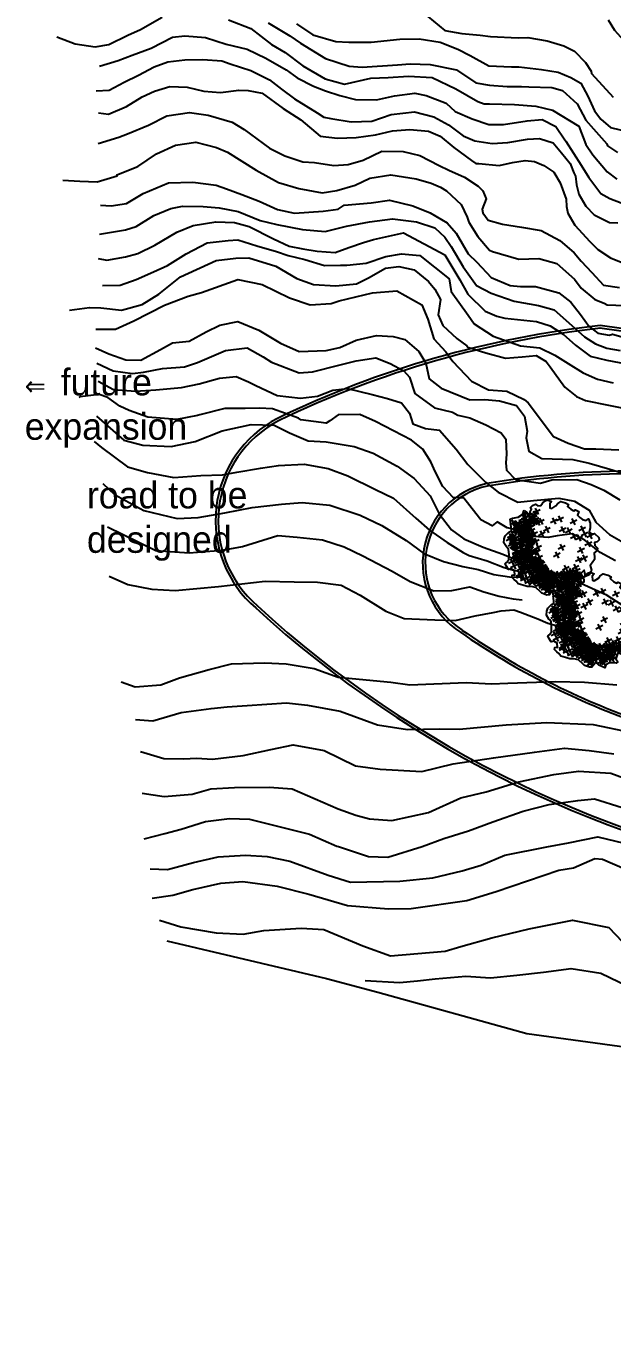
# Model space of a CAD drawing. Header units: inches. Extents: x 200 to 566, y -336 to 11.
# Drawn here: x 200.4 to 244.4, y -159.1 to -61.5 of the extents above; entities that cross this region are included whole.
import ezdxf

# ---------------------------------------------------------------- set-up
doc = ezdxf.new("R2010")
doc.units = ezdxf.units.IN
doc.header["$MEASUREMENT"] = 0
doc.layers.get('0').update_dxf_attribs({"color": 31})
for name, color, linetype in [('boundary', 21, 'Continuous'), ('NEW', 7, 'Continuous'), ('retaining wall', 7, 'Continuous'), ('trees', 76, 'Continuous')]:
    doc.layers.add(name, color=color, linetype=linetype)

# ---------------------------------------------------------------- blocks, each defined once
blk = doc.blocks.new('decitree')
at = {"layer": 'boundary'}
blk.add_lwpolyline([(-4.54, 2.53), (-4.18, 2.47), (-3.98, 2.25), (-3.73, 2.5), (-3.82, 2.86), (-3.79, 3.05), (-3.98, 3.19), (-3.85, 3.55), (-3.6, 3.83), (-3.26, 3.8), (-2.93, 3.97), (-2.85, 4.33), (-2.68, 4.75), (-2.46, 5), (-1.93, 5), (-2.01, 4.66), (-1.79, 4.22), (-1.54, 4.25), (-1.21, 4.75), (-1.15, 5.08), (-0.9, 5.52), (-0.29, 5.63), (0.15, 5.58), (0.12, 5.33), (0.65, 5.19), (1.1, 5.19), (1.23, 5.38), (1.68, 5.36), (1.73, 4.86), (2.1, 4.75), (2.54, 4.66), (3.01, 4.75), (3.18, 5.05), (3.59, 4.66), (3.71, 4.44), (3.84, 4.11), (3.98, 3.61), (4.4, 3.58), (4.65, 3.75), (5.34, 3.53), (5.51, 3.25), (5.4, 2.94), (5.12, 2.72), (5.32, 2.39), (5.76, 2.25), (5.87, 1.97), (5.65, 1.53), (5.98, 0.97), (6.04, 0.78), (5.98, 0.31), (5.9, -0.11), (6.29, -0.58), (6.29, -1.22), (5.95, -1.63), (5.68, -1.25), (5.48, -0.97), (5.26, -1.52), (5.95, -2.08), (6.07, -2.33), (5.9, -2.55), (5.01, -2.63), (5.12, -3.41), (5.51, -3.63), (5.4, -3.88), (4.62, -4.19), (4.32, -4.63), (4.34, -5.02), (3.54, -5.02), (3.07, -4.91), (2.93, -5.32), (2.87, -5.63), (2.59, -5.79), (1.93, -5.85), (1.71, -5.77), (0.96, -5.52), (0.37, -5.66), (-0.1, -5.88), (-0.65, -5.99), (-1.26, -6.07), (-1.62, -5.9), (-1.93, -5.79), (-2.32, -5.68), (-2.37, -5.43), (-2.21, -5.29), (-2.07, -5.29), (-2.35, -4.82), (-2.82, -4.77), (-3.1, -4.96), (-3.57, -4.71), (-3.79, -4.49), (-3.76, -4.32), (-3.71, -4.24), (-3.62, -3.85), (-3.87, -3.24), (-4.18, -2.74), (-4.43, -2.58), (-4.57, -2.55), (-5.07, -2.24), (-5.26, -1.74), (-5.29, -1.36), (-5.09, -0.75), (-4.87, -0.47), (-5.32, 0.31), (-5.65, 0.81), (-5.43, 1.03), (-4.85, 1.45), (-4.48, 2.03), (-4.57, 2.47), (-4.54, 2.55)], dxfattribs=at)
at = {"layer": 'trees', "linetype": 'Continuous'}
for points in [[(-3.43, 3.39), (-2.74, 2.83)], [(-2.79, 3.47), (-3.37, 2.72)], [(-0.32, 3.3), (-0.9, 2.55)], [(-0.38, 3.78), (0.32, 3.22)], [(0.26, 3.86), (-0.32, 3.11)], [(1.29, 4.19), (1.98, 3.64)], [(1.93, 4.27), (1.35, 3.53)], [(2.68, 3.83), (3.37, 3.28)], [(3.32, 3.91), (2.73, 3.16)], [(3.21, 3.41), (3.9, 2.86)], [(3.84, 3.5), (3.26, 2.75)], [(3.93, 3.53), (4.62, 2.97)], [(4.57, 3.61), (3.98, 2.86)], [(-4.59, 2.23), (-4.33, 2.19), (-4.18, 2.01), (-4.26, 2.45), (-4.26, 2.46)], [(-4.59, 2.23), (-4.33, 2.19), (-4.18, 2.01), (-4.26, 2.45), (-4.26, 2.46)], [(-4.46, 1.92), (-3.76, 1.36)], [(-4.4, 2.06), (-3.71, 1.5)], [(-3.82, 2), (-4.4, 1.25)], [(-3.76, 2.14), (-4.35, 1.39)], [(-3.68, 1.64), (-4.26, 0.89)], [(-4.12, 2.44), (-3.43, 1.89)], [(-3.48, 2.53), (-4.07, 1.78)], [(-4.07, 1.81), (-3.37, 1.25)], [(-3.43, 1.89), (-4.01, 1.14)], [(-3.62, 2.64), (-2.93, 2.08)], [(-2.99, 2.72), (-3.57, 1.97)], [(-3.57, 1.67), (-2.87, 1.11)], [(-3.54, 2.19), (-2.85, 1.64)], [(-2.93, 1.75), (-3.51, 1)], [(-3.48, 2.55), (-2.79, 2)], [(-2.9, 2.28), (-3.48, 1.53)], [(-3.46, 3), (-2.76, 2.44)], [(-2.85, 2.64), (-3.43, 1.89)], [(-3.43, 2.03), (-2.74, 1.47)], [(-2.82, 3.08), (-3.4, 2.33)], [(-2.79, 2.11), (-3.37, 1.36)], [(-3.26, 1.86), (-2.57, 1.31)], [(-2.62, 1.94), (-3.21, 1.2)], [(-3.12, 2.39), (-2.43, 1.83)], [(-2.49, 2.47), (-3.07, 1.72)], [(-3.01, 2.14), (-2.32, 1.58)], [(-2.37, 2.22), (-2.96, 1.47)], [(-2.68, 2.19), (-1.99, 1.64)], [(-2.04, 2.28), (-2.62, 1.53)], [(-2.4, 2.47), (-1.71, 1.92)], [(-1.76, 2.55), (-2.35, 1.81)], [(-1.29, 1.89), (-0.6, 1.33)], [(-0.65, 1.97), (-1.24, 1.22)], [(-0.96, 3.22), (-0.26, 2.67)], [(0.49, 2.72), (1.18, 2.17)], [(1.12, 2.8), (0.54, 2.06)], [(1.26, 2.92), (1.96, 2.36)], [(1.9, 3), (1.32, 2.25)], [(2.15, 2.55), (2.84, 2)], [(2.79, 2.64), (2.21, 1.89)], [(2.79, 2.67), (3.48, 2.11)], [(3.43, 2.75), (2.84, 2)], [(4.15, 2.53), (4.84, 1.97)], [(4.79, 2.61), (4.21, 1.86)], [(-5.43, 0.81), (-4.73, 0.25)], [(-4.79, 0.89), (-5.37, 0.14)], [(-5.07, 0.89), (-4.37, 0.34)], [(-4.43, 0.97), (-5.01, 0.22)], [(-4.87, 0.67), (-4.18, 0.11)], [(-4.23, 0.75), (-4.82, 0)], [(-4.82, 0.56), (-4.12, 0)], [(-4.18, 0.64), (-4.76, -0.11)], [(-4.15, 0.06), (-4.73, -0.69)], [(-4.15, 0), (-4.73, -0.75)], [(-4.68, 0.59), (-3.98, 0.03)], [(-4.65, 0.5), (-3.96, -0.05)], [(-4.62, 1.22), (-3.93, 0.67)], [(-4.04, 0.67), (-4.62, -0.08)], [(-4.01, 0.59), (-4.6, -0.16)], [(-3.98, 1.31), (-4.57, 0.56)], [(-4.54, 0.78), (-3.85, 0.22)], [(-3.9, 0.86), (-4.48, 0.11)], [(-4.4, 0.03), (-3.71, -0.52)], [(-3.76, 0.11), (-4.35, -0.63)], [(-4.32, 1.56), (-3.62, 1)], [(-4.32, 0.45), (-3.62, -0.11)], [(-3.68, 0.53), (-4.26, -0.22)], [(-4.21, 0.45), (-3.51, -0.11)], [(-4.15, 0.53), (-3.46, -0.02)], [(-3.57, 0.53), (-4.15, -0.22)], [(-3.51, 0.61), (-4.1, -0.14)], [(-4.04, 0.89), (-3.35, 0.34)], [(-4.01, 1.14), (-3.32, 0.59)], [(-3.4, 0.97), (-3.98, 0.22)], [(-3.37, 1.22), (-3.96, 0.47)], [(-3.9, 1.36), (-3.21, 0.81)], [(-3.9, 0.03), (-3.21, -0.52)], [(-3.26, 1.45), (-3.85, 0.7)], [(-3.26, 0.11), (-3.85, -0.63)], [(-3.82, 0.45), (-3.12, -0.11)], [(-3.23, 0.03), (-3.82, -0.72)], [(-3.79, 1.39), (-3.1, 0.84)], [(-3.18, 0.53), (-3.76, -0.22)], [(-3.15, 1.47), (-3.73, 0.72)], [(-3.68, 0.53), (-2.99, -0.02)], [(-3.04, 0.61), (-3.62, -0.14)], [(-3.6, 1.2), (-2.9, 0.64)], [(-3.6, 0.97), (-2.9, 0.42)], [(-2.96, 1.28), (-3.54, 0.53)], [(-3.54, 1.25), (-2.85, 0.7)], [(-2.96, 1.06), (-3.54, 0.31)], [(-2.9, 1.33), (-3.48, 0.59)], [(-3.46, 0.34), (-2.76, -0.22)], [(-3.46, 0.09), (-2.76, -0.47)], [(-2.82, 0.42), (-3.4, -0.33)], [(-2.82, 0.17), (-3.4, -0.58)], [(-2.82, 0.03), (-3.4, -0.72)], [(-3.32, 0.7), (-2.62, 0.14)], [(-3.29, 1.2), (-2.6, 0.64)], [(-2.68, 0.78), (-3.26, 0.03)], [(-2.65, 1.28), (-3.23, 0.53)], [(-2.65, 0), (-3.23, -0.75)], [(-3.18, 0.09), (-2.49, -0.47)], [(-2.57, 0.03), (-3.15, -0.72)], [(-2.54, 0.17), (-3.12, -0.58)], [(-3.04, 0.47), (-2.35, -0.08)], [(-2.4, 0.56), (-2.99, -0.19)], [(-2.96, 0.95), (-2.26, 0.39)], [(-2.96, 0.17), (-2.26, -0.39)], [(-2.32, 1.03), (-2.9, 0.28)], [(-2.32, 0.25), (-2.9, -0.5)], [(-2.68, 0.14), (-1.99, -0.41)], [(-2.65, 0.22), (-1.96, -0.33)], [(-2.04, 0.22), (-2.62, -0.52)], [(-2.01, 0.31), (-2.6, -0.44)], [(-2.51, 0.72), (-1.82, 0.17)], [(-1.87, 0.81), (-2.46, 0.06)], [(-1.26, 0.03), (-1.85, -0.72)], [(-1.62, 1.11), (-0.93, 0.56)], [(-0.99, 1.2), (-1.57, 0.45)], [(1.35, 0.67), (2.04, 0.11)], [(1.98, 0.75), (1.4, 0)], [(3.68, 1.39), (4.37, 0.84)], [(4.32, 1.47), (3.73, 0.72)], [(3.96, 0.2), (4.65, -0.36)], [(4.59, 0.28), (4.01, -0.47)], [(4.48, 0.67), (5.18, 0.11)], [(5.12, 0.75), (4.54, 0)], [(-4.98, -0.86), (-4.29, -1.41)], [(-4.96, -1.22), (-4.26, -1.77)], [(-4.35, -0.77), (-4.93, -1.52)], [(-4.32, -1.13), (-4.9, -1.88)], [(-4.79, -0.02), (-4.1, -0.58)], [(-4.79, -0.08), (-4.1, -0.63)], [(-4.73, -0.77), (-4.04, -1.33)], [(-4.1, -0.69), (-4.68, -1.44)], [(-4.48, -1.38), (-3.79, -1.94)], [(-3.85, -1.3), (-4.43, -2.05)], [(-3.82, -1.61), (-4.4, -2.35)], [(-4.37, -0.83), (-3.68, -1.38)], [(-3.73, -0.75), (-4.32, -1.49)], [(-4.29, -1.25), (-3.6, -1.8)], [(-3.65, -1.16), (-4.23, -1.91)], [(-4.01, -0.27), (-3.32, -0.83)], [(-3.37, -0.19), (-3.96, -0.94)], [(-3.87, -0.05), (-3.18, -0.61)], [(-3.87, -1.49), (-3.18, -2.05)], [(-3.23, -1.41), (-3.82, -2.16)], [(-3.73, -0.41), (-3.04, -0.97)], [(-3.1, -0.33), (-3.68, -1.08)], [(-3.65, -0.94), (-2.96, -1.49)], [(-3.01, -0.86), (-3.6, -1.61)], [(-3.51, -0.11), (-2.82, -0.66)], [(-3.51, -0.61), (-2.82, -1.16)], [(-2.87, -0.02), (-3.46, -0.77)], [(-3.46, -0.05), (-2.76, -0.61)], [(-2.87, -0.52), (-3.46, -1.27)], [(-3.4, -0.3), (-2.71, -0.86)], [(-2.76, -0.22), (-3.35, -0.97)], [(-3.29, -0.08), (-2.6, -0.63)], [(-3.29, -1.02), (-2.6, -1.58)], [(-3.29, -1.52), (-2.6, -2.08)], [(-3.26, -1.36), (-2.57, -1.91)], [(-2.65, -0.94), (-3.23, -1.69)], [(-2.65, -1.44), (-3.23, -2.19)], [(-3.21, -0.05), (-2.51, -0.61)], [(-2.62, -1.27), (-3.21, -2.02)], [(-3.12, -0.27), (-2.43, -0.83)], [(-3.12, -0.61), (-2.43, -1.16)], [(-2.49, -0.19), (-3.07, -0.94)], [(-2.49, -0.52), (-3.07, -1.27)], [(-2.85, -0.27), (-2.15, -0.83)], [(-2.82, -0.33), (-2.12, -0.88)], [(-2.21, -0.19), (-2.79, -0.94)], [(-2.18, -0.25), (-2.76, -1)], [(-2.74, -0.11), (-2.04, -0.66)], [(-2.1, -0.02), (-2.68, -0.77)], [(-2.62, -0.22), (-1.93, -0.77)], [(-2.6, -0.8), (-1.9, -1.36)], [(-1.99, -0.14), (-2.57, -0.88)], [(-2.57, -0.72), (-1.87, -1.27)], [(-1.96, -0.72), (-2.54, -1.47)], [(-1.93, -0.63), (-2.51, -1.38)], [(-2.51, -1.19), (-1.82, -1.74)], [(-2.51, -1.41), (-1.82, -1.97)], [(-1.87, -1.11), (-2.46, -1.86)], [(-1.87, -1.33), (-2.46, -2.08)], [(-2.37, -0.83), (-1.68, -1.38)], [(-1.74, -0.75), (-2.32, -1.49)], [(-1.74, -1.58), (-2.32, -2.33)], [(-2.26, -0.16), (-1.57, -0.72)], [(-2.26, -0.88), (-1.57, -1.44)], [(-1.62, -0.08), (-2.21, -0.83)], [(-2.21, -0.72), (-1.51, -1.27)], [(-1.62, -0.8), (-2.21, -1.55)], [(-1.57, -0.63), (-2.15, -1.38)], [(-1.37, -1.58), (-1.96, -2.33)], [(-1.93, -1.61), (-1.24, -2.16)], [(-1.9, -0.05), (-1.21, -0.61)], [(-1.29, -1.52), (-1.87, -2.27)], [(-1.76, -1.41), (-1.07, -1.97)], [(-1.13, -1.33), (-1.71, -2.08)], [(-1.43, -1.33), (-0.74, -1.88)], [(-0.79, -1.25), (-1.37, -1.99)], [(-1.32, -0.63), (-0.63, -1.19)], [(-0.68, -0.55), (-1.26, -1.3)], [(-1.24, -1.16), (-0.54, -1.72)], [(-0.6, -1.08), (-1.18, -1.83)], [(-0.01, -1.58), (-0.6, -2.33)], [(1.21, -0.44), (1.9, -1)], [(1.85, -0.36), (1.26, -1.11)], [(2.96, -1.49), (3.65, -2.05)], [(3.59, -1.41), (3.01, -2.16)], [(3.68, -1.52), (4.37, -2.08)], [(4.32, -1.44), (3.73, -2.19)], [(3.98, -0.86), (4.68, -1.41)], [(4.62, -0.77), (4.04, -1.52)], [(4.29, -1.13), (4.98, -1.69)], [(4.93, -1.05), (4.34, -1.8)], [(4.51, -1.49), (5.2, -2.05)], [(5.15, -1.41), (4.57, -2.16)], [(5.32, -1.61), (4.73, -2.35)], [(-4.46, -1.69), (-3.76, -2.24)], [(-4.18, -1.83), (-3.48, -2.38)], [(-3.54, -1.74), (-4.12, -2.49)], [(-4.01, -1.91), (-3.32, -2.47)], [(-3.37, -1.83), (-3.96, -2.58)], [(-3.73, -1.94), (-3.04, -2.49)], [(-3.1, -1.86), (-3.68, -2.6)], [(-3.6, -2.35), (-2.9, -2.91)], [(-2.96, -2.27), (-3.54, -3.02)], [(-3.48, -2.99), (-2.79, -3.55)], [(-3.46, -2.27), (-2.76, -2.83)], [(-2.85, -2.91), (-3.43, -3.66)], [(-2.82, -2.19), (-3.4, -2.94)], [(-3.37, -2.72), (-2.68, -3.27)], [(-2.74, -2.63), (-3.32, -3.38)], [(-3.18, -2.96), (-2.49, -3.52)], [(-2.54, -2.88), (-3.12, -3.63)], [(-3.04, -3.21), (-2.35, -3.77)], [(-2.4, -3.13), (-2.99, -3.88)], [(-2.96, -1.94), (-2.26, -2.49)], [(-2.32, -1.86), (-2.9, -2.6)], [(-2.87, -2.99), (-2.18, -3.55)], [(-2.82, -2.55), (-2.12, -3.1)], [(-2.24, -2.91), (-2.82, -3.66)], [(-2.18, -2.47), (-2.76, -3.21)], [(-2.18, -3.21), (-2.76, -3.96)], [(-2.71, -2.19), (-2.01, -2.74)], [(-2.68, -2.83), (-1.99, -3.38)], [(-2.65, -1.91), (-1.96, -2.47)], [(-2.07, -2.1), (-2.65, -2.85)], [(-2.04, -2.74), (-2.62, -3.49)], [(-2.01, -1.83), (-2.6, -2.58)], [(-2.54, -2.38), (-1.85, -2.94)], [(-1.9, -2.3), (-2.49, -3.05)], [(-2.37, -1.66), (-1.68, -2.22)], [(-2.37, -2.55), (-1.68, -3.1)], [(-2.35, -1.83), (-1.65, -2.38)], [(-2.35, -2.69), (-1.65, -3.24)], [(-1.74, -2.47), (-2.32, -3.21)], [(-1.71, -1.74), (-2.29, -2.49)], [(-1.71, -2.6), (-2.29, -3.35)], [(-2.24, -2.55), (-1.54, -3.1)], [(-1.6, -2.47), (-2.18, -3.21)], [(-2.07, -2.22), (-1.37, -2.77)], [(-2.07, -3.24), (-1.37, -3.8)], [(-2.01, -1.66), (-1.32, -2.22)], [(-1.43, -2.13), (-2.01, -2.88)], [(-1.43, -3.16), (-2.01, -3.91)], [(-1.96, -2.08), (-1.26, -2.63)], [(-1.32, -1.99), (-1.9, -2.74)], [(-1.9, -2.41), (-1.21, -2.96)], [(-1.26, -2.33), (-1.85, -3.08)], [(-1.82, -1.99), (-1.13, -2.55)], [(-1.79, -2.49), (-1.1, -3.05)], [(-1.18, -1.91), (-1.76, -2.66)], [(-1.15, -2.41), (-1.74, -3.16)], [(-1.65, -2.55), (-0.96, -3.1)], [(-1.01, -2.47), (-1.6, -3.21)], [(-1.49, -2.35), (-0.79, -2.91)], [(-0.85, -2.27), (-1.43, -3.02)], [(-1.4, -2.58), (-0.71, -3.13)], [(-0.76, -2.49), (-1.35, -3.24)], [(-1.32, -2.96), (-0.63, -3.52)], [(-1.29, -2.13), (-0.6, -2.69)], [(-0.68, -2.88), (-1.26, -3.63)], [(-0.65, -2.05), (-1.24, -2.8)], [(-1.07, -2.41), (-0.38, -2.96)], [(-1.07, -2.55), (-0.38, -3.1)], [(-0.43, -2.33), (-1.01, -3.08)], [(-0.43, -2.47), (-1.01, -3.21)], [(-0.93, -2.1), (-0.24, -2.66)], [(-0.29, -2.02), (-0.88, -2.77)], [(-0.85, -2.22), (-0.15, -2.77)], [(-0.85, -3.1), (-0.15, -3.66)], [(-0.82, -2.24), (-0.13, -2.8)], [(-0.21, -2.13), (-0.79, -2.88)], [(-0.21, -3.02), (-0.79, -3.77)], [(-0.18, -2.16), (-0.76, -2.91)], [(-0.76, -2.58), (-0.07, -3.13)], [(-0.76, -2.96), (-0.07, -3.52)], [(-0.13, -2.49), (-0.71, -3.24)], [(-0.65, -1.66), (0.04, -2.22)], [(-0.51, -3.08), (0.18, -3.63)], [(0.12, -2.99), (-0.46, -3.74)], [(-0.35, -2.19), (0.35, -2.74)], [(-0.32, -2.58), (0.37, -3.13)], [(0.29, -2.1), (-0.29, -2.85)], [(-0.29, -3.21), (0.4, -3.77)], [(0.32, -2.49), (-0.26, -3.24)], [(0.35, -3.13), (-0.24, -3.88)], [(-0.21, -2.19), (0.49, -2.74)], [(-0.18, -2.55), (0.51, -3.1)], [(0.43, -2.1), (-0.15, -2.85)], [(0.46, -2.47), (-0.13, -3.21)], [(-0.04, -2.27), (0.65, -2.83)], [(-0.01, -3.05), (0.68, -3.6)], [(0.6, -2.19), (0.01, -2.94)], [(0.01, -2.66), (0.71, -3.21)], [(0.01, -3.02), (0.71, -3.58)], [(0.62, -2.96), (0.04, -3.71)], [(0.65, -2.58), (0.07, -3.33)], [(0.65, -2.94), (0.07, -3.69)], [(0.15, -2.66), (0.85, -3.21)], [(0.79, -2.58), (0.21, -3.33)], [(0.26, -2.83), (0.96, -3.38)], [(0.29, -2.88), (0.98, -3.44)], [(0.9, -2.74), (0.32, -3.49)], [(0.49, -2.63), (1.18, -3.19)], [(1.12, -2.55), (0.54, -3.3)], [(0.54, -3.16), (1.23, -3.71)], [(0.6, -3.02), (1.29, -3.58)], [(1.18, -3.08), (0.6, -3.82)], [(1.23, -2.94), (0.65, -3.69)], [(1.26, -3.21), (0.68, -3.96)], [(0.71, -2.41), (1.4, -2.96)], [(0.73, -2.77), (1.43, -3.33)], [(1.37, -2.69), (0.79, -3.44)], [(0.93, -3.24), (1.62, -3.8)], [(1.23, -2.8), (1.93, -3.35)], [(1.23, -2.85), (1.93, -3.41)], [(1.23, -2.91), (1.93, -3.46)], [(1.85, -3.24), (1.26, -3.99)], [(1.87, -2.72), (1.29, -3.46)], [(1.87, -2.77), (1.29, -3.52)], [(1.87, -2.83), (1.29, -3.58)], [(1.37, -3.13), (2.07, -3.69)], [(2.01, -3.05), (1.43, -3.8)], [(1.65, -2.88), (2.35, -3.44)], [(2.29, -2.8), (1.71, -3.55)], [(1.71, -3.08), (2.4, -3.63)], [(2.35, -2.99), (1.76, -3.74)], [(1.9, -2.8), (2.59, -3.35)], [(1.9, -2.99), (2.59, -3.55)], [(2.54, -2.72), (1.96, -3.46)], [(2.54, -2.91), (1.96, -3.66)], [(1.98, -2.99), (2.68, -3.55)], [(2.62, -2.91), (2.04, -3.66)], [(2.15, -2.99), (2.84, -3.55)], [(2.79, -2.91), (2.21, -3.66)], [(2.79, -3.19), (2.21, -3.94)], [(2.4, -2.55), (3.09, -3.1)], [(3.04, -2.47), (2.46, -3.21)], [(2.48, -3.02), (3.18, -3.58)], [(3.12, -2.94), (2.54, -3.69)], [(2.9, -2.3), (3.59, -2.85)], [(3.54, -2.22), (2.96, -2.96)], [(3.07, -2.08), (3.76, -2.63)], [(3.07, -3.1), (3.76, -3.66)], [(3.09, -2.52), (3.79, -3.08)], [(3.71, -1.99), (3.12, -2.74)], [(3.71, -3.02), (3.12, -3.77)], [(3.73, -2.44), (3.15, -3.19)], [(3.21, -2.66), (3.9, -3.21)], [(3.84, -2.58), (3.26, -3.33)], [(3.46, -1.86), (4.15, -2.41)], [(4.09, -1.77), (3.51, -2.52)], [(3.59, -2.22), (4.29, -2.77)], [(3.62, -2.63), (4.32, -3.19)], [(4.23, -2.13), (3.65, -2.88)], [(4.26, -2.55), (3.68, -3.3)], [(3.71, -2.24), (4.4, -2.8)], [(4.29, -3.24), (3.71, -3.99)], [(3.73, -1.72), (4.43, -2.27)], [(3.73, -2.69), (4.43, -3.24)], [(4.34, -2.16), (3.76, -2.91)], [(3.76, -3.08), (4.45, -3.63)], [(4.37, -1.63), (3.79, -2.38)], [(4.37, -2.6), (3.79, -3.35)], [(4.4, -2.99), (3.82, -3.74)], [(3.82, -3.19), (4.51, -3.74)], [(4.45, -3.1), (3.87, -3.85)], [(4.45, -3.21), (3.87, -3.96)], [(3.98, -1.86), (4.68, -2.41)], [(4.62, -1.77), (4.04, -2.52)], [(4.04, -2.22), (4.73, -2.77)], [(4.68, -2.13), (4.09, -2.88)], [(4.15, -2.85), (4.84, -3.41)], [(4.18, -2.44), (4.87, -2.99)], [(4.18, -3.13), (4.87, -3.69)], [(4.79, -2.77), (4.21, -3.52)], [(4.82, -2.35), (4.23, -3.1)], [(4.82, -3.05), (4.23, -3.8)], [(4.32, -1.94), (5.01, -2.49)], [(4.95, -1.86), (4.37, -2.6)], [(4.57, -1.94), (5.26, -2.49)], [(5.2, -1.86), (4.62, -2.6)], [(4.68, -1.69), (5.37, -2.24)], [(4.68, -1.77), (5.37, -2.33)], [(5.32, -1.69), (4.73, -2.44)], [(4.95, -1.74), (5.65, -2.3)], [(5.59, -1.66), (5.01, -2.41)], [(5.04, -1.91), (5.73, -2.47)], [(5.68, -1.83), (5.09, -2.58)], [(-3.48, -3.66), (-2.79, -4.21)], [(-2.85, -3.58), (-3.43, -4.32)], [(-3.01, -4.02), (-2.32, -4.57)], [(-2.37, -3.94), (-2.96, -4.68)], [(-2.82, -3.3), (-2.12, -3.85)], [(-2.35, -3.38), (-1.65, -3.94)], [(-1.71, -3.3), (-2.29, -4.05)], [(-2.18, -4.02), (-1.49, -4.57)], [(-1.54, -3.94), (-2.12, -4.68)], [(-2.07, -3.55), (-1.37, -4.1)], [(-1.43, -3.46), (-2.01, -4.21)], [(-1.9, -3.74), (-1.21, -4.3)], [(-1.9, -4.66), (-1.21, -5.21)], [(-1.87, -4.71), (-1.18, -5.27)], [(-1.26, -3.66), (-1.85, -4.41)], [(-1.26, -4.57), (-1.85, -5.32)], [(-1.82, -4.13), (-1.13, -4.68)], [(-1.24, -4.63), (-1.82, -5.38)], [(-1.79, -4.85), (-1.1, -5.41)], [(-1.18, -4.05), (-1.76, -4.8)], [(-1.15, -4.77), (-1.74, -5.52)], [(-1.65, -3.41), (-0.96, -3.96)], [(-1.01, -3.33), (-1.6, -4.07)], [(-1.49, -4.21), (-0.79, -4.77)], [(-0.85, -4.13), (-1.43, -4.88)], [(-1.4, -3.63), (-0.71, -4.19)], [(-1.37, -3.35), (-0.68, -3.91)], [(-0.76, -3.55), (-1.35, -4.3)], [(-0.74, -3.27), (-1.32, -4.02)], [(-0.54, -4.85), (-1.13, -5.6)], [(-1.1, -3.91), (-0.4, -4.46)], [(-0.46, -3.82), (-1.04, -4.57)], [(-0.93, -4.68), (-0.24, -5.24)], [(-0.29, -4.6), (-0.88, -5.35)], [(-0.71, -3.88), (-0.01, -4.43)], [(-0.6, -3.38), (0.1, -3.94)], [(-0.57, -3.85), (0.12, -4.41)], [(0.04, -3.3), (-0.54, -4.05)], [(0.07, -3.77), (-0.51, -4.52)], [(-0.26, -4.1), (0.43, -4.66)], [(-0.26, -4.35), (0.43, -4.91)], [(0.37, -4.02), (-0.21, -4.77)], [(0.37, -4.27), (-0.21, -5.02)], [(-0.15, -3.41), (0.54, -3.96)], [(0.49, -3.33), (-0.1, -4.07)], [(-0.01, -4.57), (0.68, -5.13)], [(0.01, -4.82), (0.71, -5.38)], [(0.62, -4.49), (0.04, -5.24)], [(0.65, -4.74), (0.07, -5.49)], [(0.1, -3.49), (0.79, -4.05)], [(0.15, -3.35), (0.85, -3.91)], [(0.73, -3.41), (0.15, -4.16)], [(0.21, -4.02), (0.9, -4.57)], [(0.26, -3.91), (0.96, -4.46)], [(0.85, -3.94), (0.26, -4.68)], [(0.51, -3.69), (1.21, -4.24)], [(0.54, -3.96), (1.23, -4.52)], [(1.15, -3.6), (0.57, -4.35)], [(0.57, -4.1), (1.26, -4.66)], [(0.57, -4.57), (1.26, -5.13)], [(1.18, -3.88), (0.6, -4.63)], [(0.6, -4.43), (1.29, -4.99)], [(0.62, -3.3), (1.32, -3.85)], [(1.21, -4.02), (0.62, -4.77)], [(1.21, -4.49), (0.62, -5.24)], [(1.23, -4.35), (0.65, -5.1)], [(0.79, -4.8), (1.48, -5.35)], [(1.43, -4.71), (0.85, -5.46)], [(0.85, -4.71), (1.54, -5.27)], [(0.9, -4.05), (1.6, -4.6)], [(1.48, -4.63), (0.9, -5.38)], [(1.54, -3.96), (0.96, -4.71)], [(1.04, -3.66), (1.73, -4.21)], [(1.1, -3.55), (1.79, -4.1)], [(1.68, -3.58), (1.1, -4.32)], [(1.73, -3.46), (1.15, -4.21)], [(1.21, -3.33), (1.9, -3.88)], [(1.32, -4.38), (2.01, -4.93)], [(1.32, -4.82), (2.01, -5.38)], [(1.96, -4.3), (1.37, -5.05)], [(1.96, -4.74), (1.37, -5.49)], [(1.4, -4.16), (2.1, -4.71)], [(1.43, -3.66), (2.12, -4.21)], [(2.04, -4.07), (1.46, -4.82)], [(2.07, -3.58), (1.48, -4.32)], [(1.57, -4.32), (2.26, -4.88)], [(1.57, -4.6), (2.26, -5.16)], [(2.21, -4.24), (1.62, -4.99)], [(2.21, -4.52), (1.62, -5.27)], [(1.62, -4.88), (2.32, -5.43)], [(1.68, -3.38), (2.37, -3.94)], [(1.68, -3.66), (2.37, -4.21)], [(2.26, -4.8), (1.68, -5.54)], [(2.32, -3.3), (1.73, -4.05)], [(2.32, -3.58), (1.73, -4.32)], [(1.9, -3.58), (2.59, -4.13)], [(1.93, -4.3), (2.62, -4.85)], [(1.93, -4.38), (2.62, -4.93)], [(1.93, -4.68), (2.62, -5.24)], [(2.54, -3.49), (1.96, -4.24)], [(1.98, -3.96), (2.68, -4.52)], [(2.57, -4.21), (1.98, -4.96)], [(2.57, -4.3), (1.98, -5.05)], [(2.57, -4.6), (1.98, -5.35)], [(2.62, -3.88), (2.04, -4.63)], [(2.1, -3.99), (2.79, -4.55)], [(2.12, -3.52), (2.82, -4.07)], [(2.12, -4.71), (2.82, -5.27)], [(2.15, -3.27), (2.84, -3.82)], [(2.73, -3.91), (2.15, -4.66)], [(2.76, -3.44), (2.18, -4.19)], [(2.76, -4.63), (2.18, -5.38)], [(2.23, -3.66), (2.93, -4.21)], [(2.87, -3.58), (2.29, -4.32)], [(2.32, -4.02), (3.01, -4.57)], [(2.96, -3.94), (2.37, -4.68)], [(2.4, -3.96), (3.09, -4.52)], [(3.04, -3.88), (2.46, -4.63)], [(2.51, -4.38), (3.21, -4.93)], [(3.15, -4.3), (2.57, -5.05)], [(2.73, -3.58), (3.43, -4.13)], [(3.37, -3.49), (2.79, -4.24)], [(2.82, -3.35), (3.51, -3.91)], [(3.46, -3.27), (2.87, -4.02)], [(2.93, -3.94), (3.62, -4.49)], [(3.57, -3.85), (2.98, -4.6)], [(3.09, -3.69), (3.79, -4.24)], [(3.73, -3.6), (3.15, -4.35)], [(3.26, -3.6), (3.96, -4.16)], [(3.29, -3.91), (3.98, -4.46)], [(3.29, -4.21), (3.98, -4.77)], [(3.29, -4.24), (3.98, -4.8)], [(3.9, -3.52), (3.32, -4.27)], [(3.93, -3.82), (3.34, -4.57)], [(3.93, -4.13), (3.34, -4.88)], [(3.93, -4.16), (3.34, -4.91)], [(3.59, -3.69), (4.29, -4.24)], [(3.59, -4.21), (4.29, -4.77)], [(3.65, -3.33), (4.34, -3.88)], [(4.23, -3.6), (3.65, -4.35)], [(4.23, -4.13), (3.65, -4.88)], [(3.82, -3.3), (4.51, -3.85)], [(3.98, -3.49), (4.68, -4.05)], [(4.62, -3.41), (4.04, -4.16)], [(4.4, -3.35), (5.09, -3.91)], [(5.04, -3.27), (4.45, -4.02)], [(-1.18, -4.93), (-0.49, -5.49)], [(-0.54, -5.02), (0.15, -5.57)], [(0.1, -4.93), (-0.49, -5.68)], [(2.18, -5.05), (2.87, -5.6)], [(2.82, -4.96), (2.23, -5.71)]]:
    blk.add_lwpolyline(points, dxfattribs=at)

msp = doc.modelspace()

# ---------------------------------------------------------------- linework, layer by layer
for points in [[(202.711, -62.273), (204.084, -62.798), (205.579, -63.019), (206.615, -62.836), (208.025, -62.143), (208.982, -61.707), (210.617, -60.784)], [(215.58, -60.986), (217.257, -61.638), (218.814, -62.848), (219.833, -63.451), (221.159, -64.434), (222.84, -65.415), (224.287, -65.813), (226.281, -65.372), (227.571, -65.314), (229.114, -65.23), (230.886, -65.322), (232.642, -66.175), (234.297, -67.131), (234.779, -67.306), (235.184, -67.304), (237.057, -67.345), (238.652, -67.463), (239.921, -67.761), (241.882, -68.969), (242.403, -70.362), (242.942, -71.12), (244.018, -72.409), (244.733, -72.963)], [(218.569, -61.224), (220.199, -62.18), (220.989, -62.735), (222.874, -63.892), (224.652, -64.466), (225.614, -64.538), (228.27, -64.371), (229.231, -64.29), (230.724, -64.333), (232.702, -64.754), (234.155, -65.711), (235.169, -65.883), (236.511, -66.003), (237.574, -65.997), (238.131, -66.019), (239.852, -66.061), (240.664, -66.285), (241.763, -67.295), (242.409, -68.535), (242.997, -69.166), (243.996, -70.303), (244.048, -70.454), (244.787, -70.958)], [(220.696, -61.289), (221.919, -62.121), (223.645, -62.619), (224.633, -62.665), (226.303, -62.656), (228.452, -62.441), (229.894, -62.408), (231.466, -62.654), (232.812, -63.18), (233.728, -63.657), (235.128, -64.437), (236.825, -64.529), (237.381, -64.526), (239.079, -64.72), (240.346, -64.917), (241.287, -65.318), (242.025, -65.745), (242.567, -66.732), (243.059, -67.821), (243.546, -68.452), (244.261, -69.083), (245.606, -69.406)], [(230.559, -60.73), (231.836, -61.789), (233.104, -62.011), (234.471, -62.13), (235.257, -62.253), (237.333, -62.344), (238.067, -62.315), (239.512, -62.561), (240.755, -62.935), (241.569, -63.337), (242.388, -64.195), (242.8, -64.853), (242.827, -65.03), (244.465, -66.798)], [(244.1, -60.988), (244.564, -61.773), (245.921, -63.263), (246.151, -63.49), (247.859, -64.725), (248.825, -65.1), (250.368, -65.143), (251.456, -65.086), (251.456, -65.086), (253.567, -66.166), (255.244, -66.843), (256.231, -66.888), (257.822, -66.601), (259.183, -66.086), (260.286, -65.116), (261.268, -64.654), (262.1, -64.421), (263.391, -64.465), (265.412, -64.175), (266.168, -63.917), (266.741, -62.975), (267.311, -61.856), (267.934, -60.939)], [(205.898, -64.464), (207.311, -64.05), (208.37, -63.639), (209.782, -63.124), (211.393, -62.303), (212.303, -62.197), (213.873, -62.315), (215.422, -62.815), (216.996, -63.187), (218.395, -63.865), (219.923, -64.745), (220.739, -65.35), (221.96, -65.978), (222.875, -66.329), (223.942, -66.678), (225.134, -66.976), (226.703, -66.994), (228.042, -66.707), (229.583, -66.496), (230.42, -66.669), (231.919, -67.245), (232.609, -67.876), (233.88, -68.427), (235.125, -68.852), (236.238, -68.846), (238.006, -68.583), (239.144, -68.476), (240.162, -69.003), (240.83, -69.989), (240.907, -70.091), (242.065, -71.911), (242.631, -72.822), (243.529, -74.035), (244.216, -74.412), (245.055, -74.738)], [(205.665, -66.318), (206.626, -66.262), (207.759, -65.672), (208.842, -65.134), (210.025, -64.518), (211.033, -64.132), (212.322, -63.999), (213.663, -63.966), (215.081, -64.06), (215.717, -64.285), (217.266, -64.785), (218.665, -65.488), (219.558, -66.194), (220.553, -66.925), (222.235, -67.982), (222.744, -68.309), (223.277, -68.407), (224.798, -68.653), (226.341, -68.594), (227.803, -68.104), (229.547, -67.892), (230.994, -68.265), (232.113, -68.868), (233.21, -69.7), (234.075, -70.076), (235.393, -70.272), (236.556, -70.19), (238.021, -69.954), (238.931, -69.898), (239.972, -70.222), (240.587, -70.98), (241.228, -71.789), (241.514, -72.473), (241.643, -72.726), (241.701, -73.385), (241.885, -74.069), (242.401, -74.98), (243.04, -75.636), (243.498, -75.862), (244.185, -76.214), (244.818, -76.236)], [(205.835, -67.967), (206.595, -68.064), (207.931, -67.499), (209.112, -66.782), (210.044, -66.346), (211.179, -65.984), (212.496, -66.053), (213.739, -66.351), (214.98, -66.446), (216.37, -66.261), (217.08, -66.308), (218.119, -66.506), (219.7, -67.64), (221.026, -68.496), (222.481, -69.731), (223.773, -69.877), (225.165, -69.819), (226.63, -69.633), (227.892, -69.322), (229.207, -69.214), (230.6, -69.358), (231.49, -69.734), (232.511, -70.566), (233.837, -71.549), (234.143, -71.776), (234.371, -71.775), (235.916, -71.919), (236.901, -71.71), (237.861, -71.553), (238.57, -71.625), (239.256, -71.926), (240.021, -72.43), (240.485, -73.239), (240.928, -74.455), (240.959, -75.013), (241.065, -75.495), (241.581, -76.405), (242.426, -77.34), (242.682, -77.618), (243.32, -78.223), (244.263, -78.852), (245.051, -79.178)], [(205.809, -70.277), (207.373, -69.811), (208.003, -69.554), (209.591, -68.911), (210.975, -68.193), (212.668, -67.956), (214.062, -68.152), (215.865, -68.675), (216.756, -69.229), (218.669, -70.614), (219.814, -71.192), (221.16, -71.642), (222.047, -71.713), (223.492, -71.934), (224.579, -71.852), (225.689, -71.516), (227.099, -70.849), (228.693, -70.866), (229.962, -71.164), (231.412, -71.917), (232.124, -72.269), (233.294, -72.795), (234.338, -73.475), (234.671, -73.829), (234.931, -74.436), (234.635, -75.199), (234.689, -75.478), (235.074, -76.034), (236.165, -76.333), (237.585, -76.554), (239.055, -76.8), (240.454, -77.553), (241.527, -78.486), (242.065, -79.118), (242.858, -79.951), (243.728, -80.911), (244.945, -81.082)], [(203.156, -73.032), (204.422, -73.101), (205.739, -73.145), (207.227, -72.705), (207.201, -72.629), (208.789, -72.012), (210.196, -71.04), (211.606, -70.398), (213.148, -70.187), (214.696, -70.585), (215.509, -70.936), (217.675, -72.269), (219.355, -73.199), (220.878, -73.648), (222.628, -73.969), (223.714, -73.811), (225.101, -73.397), (226.209, -72.884), (227.776, -72.622), (229.677, -72.916), (230.794, -73.265), (231.505, -73.566), (231.964, -73.818), (233.063, -74.852), (233.503, -75.814), (233.633, -76.194), (234.303, -77.256), (235.174, -78.292), (235.403, -78.392), (237.382, -78.965), (238.875, -78.907), (240.245, -79.28), (241.573, -80.465), (242.061, -81.148), (243.082, -81.98), (243.793, -82.255), (244.022, -82.381), (245.313, -82.45)], [(205.985, -74.895), (206.796, -74.966), (207.933, -74.783), (209.19, -74.04), (211.08, -73.218), (212.927, -73.183), (214.675, -73.402), (215.437, -73.677), (216.581, -74.102), (217.902, -74.603), (219.275, -75.23), (220.543, -75.502), (222.693, -75.364), (223.83, -75.206), (224.282, -74.899), (226.305, -74.736), (227.669, -74.526), (229.42, -74.948), (230.716, -75.474), (232.014, -76.228), (232.681, -77.011), (233.583, -78.554), (234.222, -79.185), (235.297, -80.347), (236.72, -80.948), (237.505, -81.02), (238.644, -81.014), (240.395, -81.487), (241.288, -82.192), (242.006, -83.127), (242.673, -84.012), (243.311, -84.516), (244.173, -84.663), (244.425, -84.586), (245.389, -84.86)], [(205.907, -77.078), (207.853, -76.763), (208.66, -76.505), (209.992, -75.685), (211.252, -75.146), (212.136, -74.989), (213.68, -75.006), (214.896, -75.101), (216.316, -75.373), (217.968, -76.049), (219.211, -76.347), (221.139, -76.743), (222.836, -76.886), (224.451, -76.471), (226.168, -76.158), (227.912, -75.92), (229.711, -76.164), (231.082, -76.614), (231.824, -77.32), (232.312, -78.003), (233.214, -79.546), (234.215, -80.936), (235.309, -81.514), (237.036, -82.114), (238.861, -82.434), (240.029, -82.757), (241.357, -83.943), (242.302, -84.8), (243.142, -85.329), (243.981, -85.654), (244.995, -85.826)], [(205.8, -78.905), (206.46, -79.029), (207.849, -78.793), (208.783, -78.534), (210.067, -77.918), (211.702, -76.945), (212.936, -76.431), (214.629, -76.168), (216.047, -76.212), (217.138, -76.51), (218.97, -77.439), (220.14, -77.991), (221.179, -78.189), (222.244, -78.361), (223.586, -78.455), (224.62, -78.094), (225.729, -77.708), (226.486, -77.476), (228.733, -76.981), (231.838, -78.64), (232.945, -80.511), (233.564, -81.599), (234.868, -82.861), (235.732, -83.237), (236.341, -83.386), (238.697, -83.652), (239.738, -83.977), (240.706, -84.581), (241.625, -85.413), (242.747, -86.244), (243.99, -86.542), (245.841, -86.887)], [(206.126, -80.934), (207.467, -80.901), (208.652, -80.489), (209.962, -79.924), (211.02, -79.436), (212.427, -78.565), (213.988, -77.745), (215.555, -77.559), (216.288, -77.504), (217.71, -77.954), (219.182, -78.377), (220.071, -78.677), (221.314, -78.975), (222.787, -79.424), (224.001, -79.417), (224.482, -79.415), (225.923, -79.255), (227.411, -78.765), (228.572, -78.556), (229.94, -78.675), (232.16, -80.44), (232.297, -81.378), (233.581, -83.172), (234.018, -83.804), (235.445, -84.736), (237.502, -85.46), (238.971, -85.63), (240.09, -86.157), (241.083, -86.786), (242.204, -87.49), (243.297, -87.967), (244.463, -88.239)], [(203.666, -82.799), (205.157, -82.588), (206.017, -82.609), (207.563, -82.779), (209.102, -82.364), (210.359, -81.596), (211.99, -80.293), (214.66, -79.061), (216.151, -78.876), (217.112, -78.87), (219.144, -79.494), (220.723, -80.424), (221.967, -80.875), (223.638, -80.967), (225.206, -80.807), (226.087, -80.37), (227.369, -79.628), (228.38, -79.521), (229.522, -79.768), (230.593, -80.626), (231.08, -81.207), (231.494, -81.991), (231.329, -83.134), (231.691, -83.944), (232.739, -84.928), (233.479, -85.457), (233.556, -85.558), (234.901, -85.982), (236.373, -86.405), (237.637, -86.297), (238.673, -86.19), (239.437, -86.642), (239.745, -87.047), (240.824, -88.563), (241.717, -89.269), (242.378, -89.57), (244.102, -89.916), (246.206, -90.361)], [(205.63, -84.21), (207.123, -84.227), (208.483, -83.586), (210.798, -82.406), (212.563, -81.737), (213.572, -81.452), (216.295, -80.499), (218.121, -80.87), (220.181, -81.874), (221.73, -82.398), (223.298, -82.288), (223.903, -82.082), (226.402, -81.485), (228.223, -81.349), (230.106, -82.379), (230.548, -83.468), (230.993, -84.937), (231.915, -85.922), (232.429, -86.655), (233.836, -88.119), (235.108, -88.772), (236.475, -88.866), (237.772, -89.493), (238.078, -89.745), (239.977, -92.272), (241.096, -92.773), (242.315, -93.198), (243.15, -93.194), (244.896, -93.286)], [(205.619, -85.606), (206.611, -86.057), (207.881, -86.507), (209.021, -86.552), (210.48, -85.732), (211.386, -85.245), (212.649, -85.111), (213.907, -84.419), (214.939, -83.906), (216.303, -83.645), (217.879, -84.297), (219.484, -85.278), (220.907, -85.904), (222.931, -85.818), (223.941, -85.584), (225.175, -85.044), (226.689, -84.681), (227.955, -84.776), (228.818, -84.999), (229.865, -85.882), (230.406, -86.767), (230.646, -87.958), (231.564, -88.638), (233.699, -89.515), (234.837, -89.509), (235.926, -89.605), (237.22, -89.953), (237.811, -90.761), (238, -91.877), (237.929, -92.385), (238.142, -93.373), (239.109, -93.926), (241.438, -94.015), (242.655, -94.287), (244.203, -94.736), (245.853, -95.234)], [(205.708, -86.773), (206.929, -87.35), (208.399, -87.545), (209.207, -87.439), (210.647, -87.177), (212.29, -87.042), (213.274, -86.732), (215.365, -85.807), (216.982, -85.621), (218.204, -86.3), (218.816, -86.702), (220.899, -87.503), (221.885, -87.422), (223.879, -86.929), (225.166, -86.592), (226.657, -86.381), (227.724, -86.807), (228.742, -87.334), (229.177, -87.814), (229.57, -89.055), (231.048, -90.113), (232.393, -90.461), (232.8, -90.662), (233.713, -90.885), (234.908, -91.411), (236.053, -91.989), (236.412, -92.469), (236.449, -93.61), (236.405, -94.245), (236.462, -94.803), (237.127, -95.51), (239.002, -95.778), (239.86, -95.52), (241.732, -95.51), (242.824, -95.885), (243.764, -96.311), (244.961, -97.04)], [(205.798, -88.117), (206.969, -88.745), (208.615, -88.863), (210.133, -88.779), (212.054, -88.591), (213.392, -88.33), (214.906, -87.89), (216.17, -87.782), (217.085, -88.183), (217.645, -88.459), (219.247, -89.187), (220.995, -89.406), (222.284, -89.246), (223.418, -88.809), (224.53, -88.676), (226.382, -89.123), (227.524, -89.421), (228.565, -89.746), (229.18, -90.529), (229.416, -91.314), (230.382, -91.664), (231.421, -91.811), (232.675, -93.225), (233.548, -94.387), (234.878, -95.699), (235.822, -96.455), (237.297, -97.208), (238.485, -97.075), (240.381, -96.913), (241.572, -97.135), (242.667, -97.814), (243.157, -98.699), (244.179, -99.632), (245.248, -100.235)], [(244.63, -101.608), (243.485, -100.98), (243.076, -100.653), (242.336, -100.048), (241.396, -99.596), (240.258, -99.729), (239.577, -99.86), (238.513, -99.79), (237.522, -99.364), (236.508, -99.141), (235.744, -98.688), (235.393, -98.995), (234.528, -98.543), (234.144, -98.063), (233.246, -96.9), (232.79, -96.852), (232.486, -96.879), (231.668, -96.021), (231.125, -94.958), (230.788, -94.174), (230.171, -93.238), (229.328, -92.558), (226.631, -91.151), (225.437, -90.625), (223.818, -90.659), (223.19, -91.094), (222.913, -91.273), (221.013, -91.029), (220.834, -90.903), (218.904, -90.203), (217.916, -90.158), (216.854, -90.164), (215.31, -90.172), (213.442, -90.639), (213.266, -90.69), (211.726, -91.003), (209.547, -90.812), (208.125, -90.312), (207.438, -89.986), (206.545, -89.356), (205.885, -89.132), (204.444, -89.292), (204.369, -89.343)], [(205.675, -90.757), (207.744, -92.547), (209.165, -92.92), (211.292, -93.035), (213.084, -92.645), (215.126, -91.848), (217.297, -91.379), (219.018, -91.421), (220.163, -91.998), (221.561, -92.6), (222.928, -92.668), (225.032, -93.038), (226.454, -93.537), (228.261, -94.492), (229.536, -95.424), (230.739, -96.736), (231.411, -98.077), (232.335, -99.29), (233.253, -99.97), (234.702, -100.597), (236.175, -101.121), (237.343, -101.597), (238.055, -101.898), (240.974, -102.82), (243.923, -104.149), (246.317, -105.683)], [(205.518, -92.661), (206.054, -93.114), (208.018, -94.55), (209.516, -94.973), (211.494, -95.343), (213.517, -95.206), (215.135, -95.146), (216.222, -94.963), (217.99, -94.649), (219.354, -94.464), (221.276, -94.352), (223.076, -94.672), (224.549, -95.222), (226.635, -96.251), (227.983, -96.904), (229.644, -98.417), (230.69, -99.299), (232.016, -100.231), (233.213, -100.985), (233.646, -101.211), (235.016, -101.61), (236.286, -102.11), (236.972, -102.309), (237.352, -102.383)], [(206.159, -95.803), (207.028, -96.636), (209.243, -97.842), (211.729, -98.437), (213.323, -98.353), (215.318, -98.012), (217.363, -97.595), (219.562, -97.355), (221.129, -97.22), (223.207, -97.437), (225.466, -98.186), (227.094, -98.963), (228.928, -100.095), (230.254, -101.052), (231.727, -101.653), (233.174, -102.026), (234.34, -102.273), (235.508, -102.647), (236.673, -102.818), (237.508, -102.839), (238.016, -102.963)], [(206.498, -99.049), (210.135, -100.831), (212.643, -101.02), (215.145, -100.804), (216.636, -100.542), (219.284, -99.716), (220.752, -99.835), (222.652, -100.028), (224.277, -100.552), (225.676, -101.229), (227.864, -102.384), (229.239, -103.163), (230.992, -103.864), (232.358, -103.831), (233.696, -103.57), (234.762, -103.945), (235.904, -104.269), (236.969, -104.466), (237.628, -104.538)], [(206.639, -102.753), (208.037, -103.38), (209.838, -103.75), (211.585, -103.842), (214.846, -103.546), (218.333, -103.146), (220.51, -103.185), (222.281, -103.226), (224.055, -103.445), (225.48, -104.198), (227.39, -105.38), (228.787, -105.931), (231.066, -106.045), (232.609, -106.088), (234.098, -105.75), (235.462, -105.489), (236.068, -105.358), (237.003, -105.303), (237.511, -105.477), (238.807, -105.978), (239.569, -106.303), (240.635, -106.602)], [(207.534, -110.689), (208.575, -111.064), (210.522, -110.926), (211.908, -110.386), (214.153, -109.765), (215.819, -109.35), (218.297, -109.26), (219.918, -109.353), (222.021, -109.697), (223.825, -110.346), (227.776, -110.731), (229.195, -110.926), (233.418, -110.751), (235.341, -110.842), (236.555, -110.81), (240.146, -110.663), (242.323, -110.728), (244.728, -110.917)], [(208.601, -113.524), (209.918, -113.619), (212.037, -112.998), (214.286, -112.707), (215.499, -112.573), (216.991, -112.464), (219.949, -112.27), (221.519, -112.439), (223.979, -112.908), (226.772, -113.932), (229.028, -114.275), (231.406, -114.237), (232.898, -114.254), (236.437, -113.93), (239.496, -113.762), (242.963, -113.895), (245.828, -114.513)], [(208.982, -115.932), (210.733, -116.455), (212.251, -116.472), (213.187, -116.442), (214.402, -116.511), (216.702, -116.22), (218.772, -115.777), (220.438, -115.438), (222.77, -115.857), (225.135, -117.011), (226.985, -117.254), (230.099, -117.44), (232.445, -116.844), (235.476, -116.396), (238.558, -115.973), (240.806, -115.682), (242.655, -115.85), (244.504, -116.093)], [(209.116, -119.052), (210.764, -119.296), (212.862, -119.133), (214.275, -118.744), (216.044, -118.633), (218.65, -118.619), (220.372, -118.736), (223.829, -120.239), (225.15, -120.714), (226.164, -120.987), (227.861, -121.105), (230.612, -120.506), (233.029, -119.403), (234.922, -118.961), (236.813, -118.393), (237.393, -118.212), (240.018, -117.665), (241.862, -117.401), (244.292, -117.565), (246.578, -118.415)], [(209.254, -122.475), (210.819, -122.086), (212.03, -121.75), (213.871, -121.182), (215.665, -120.969), (217.158, -121.011), (219.669, -121.632), (221.673, -122.128), (223.732, -123.03), (223.859, -123.055), (226.093, -123.803), (227.561, -123.871), (230.133, -123.071), (231.746, -122.453), (233.612, -121.885), (235.426, -121.216), (237.72, -120.417), (239.662, -119.899), (241.809, -119.608), (243.073, -119.474), (245.128, -120.123)], [(209.708, -124.73), (211.025, -124.799), (212.967, -124.256), (214.81, -123.84), (216.858, -123.702), (218.503, -123.82), (220.202, -124.165), (223.072, -125.215), (224.748, -125.738), (228.44, -125.667), (230.917, -125.425), (233.138, -124.881), (234.55, -124.467), (236.338, -123.722), (239.493, -123.096), (241.109, -122.782), (243.305, -122.339), (245.283, -122.81)], [(209.859, -126.936), (211.425, -126.725), (212.913, -126.285), (215.008, -125.817), (216.676, -125.681), (219.236, -126.048), (221.62, -126.643), (224.513, -127.49), (227.602, -127.752), (229.297, -127.717), (233.49, -127.111), (235.684, -126.439), (238.028, -125.64), (240.397, -124.841), (241.483, -124.657), (243.095, -123.963), (243.652, -124.011), (245.329, -124.737)], [(210.408, -128.582), (212.007, -129.106), (214.668, -129.548), (216.693, -129.638), (218.234, -129.376), (221.04, -129.183), (222.736, -129.3), (225.684, -130.527), (227.741, -131.276), (231.861, -130.924), (233.021, -130.562), (235.366, -129.915), (238.167, -129.241), (241.423, -128.589), (244.136, -129.157), (245.133, -130.191)], [(210.956, -130.152), (222.953, -132.977), (226.809, -133.995), (237.972, -137.103), (245.495, -138.127), (249.373, -138.891), (255.481, -142.534), (261.584, -145.695), (269.253, -148.72), (283.509, -150.643), (292.878, -151.934), (299.014, -153.725), (299.245, -154.054), (305.209, -156.251), (309.232, -159.067)], [(225.838, -133.113), (228.42, -133.276), (229.785, -133.142), (231.099, -133.008), (233.398, -132.792), (235.247, -132.934), (237.243, -132.72), (239.239, -132.506), (241.31, -132.216), (243.54, -132.584), (245.574, -133.562)]]:
    msp.add_lwpolyline(points)
at = {"layer": 'retaining wall'}
for points in [[(355.822, -99.947), (243.455, -84.151)], [(355.85, -99.749), (243.483, -83.953)]]:
    msp.add_lwpolyline(points, dxfattribs=at)
for centre, radius, start, end in [((251.643, -157.96), 74.456, 96.29198, 115.78057), ((251.695, -158.144), 74.444, 96.31676, 115.7558), ((223.274, -98.584), 8.655, 117.62831, 229.36305), ((223.274, -98.584), 8.455, 117.62831, 229.36305), ((246.109, -162.034), 67.158, 81.48955, 99.5369), ((246.109, -162.034), 66.958, 81.48955, 99.5369), ((236.295, -101.797), 6.135, 102.40444, 237.55527), ((236.295, -101.797), 5.935, 102.45232, 237.55527), ((236.295, -101.797), 6.135, 96.05464, 96.10253), ((272.938, -44.925), 81.565, 226.98616, 226.98853), ((272.938, -44.925), 81.765, 227.44111, 260.82371), ((272.938, -44.925), 81.565, 227.43875, 260.82371), ((264.613, -61.472), 55.406, 235.20898, 251.06642), ((264.613, -61.472), 55.206, 235.20477, 251.06642)]:
    msp.add_arc(centre, radius, start, end, dxfattribs=at)

# ---------------------------------------------------------------- block references
at = {"layer": 'NEW', "xscale": 0.5999999999999943, "yscale": 0.6000000000000227, "zscale": 0.6, "rotation": 334.4076369476851}
for p in [(239.582, -100.374), (242.779, -105.804)]:
    msp.add_blockref('decitree', p, dxfattribs=at)

# ---------------------------------------------------------------- texts
at = {"layer": 'NEW', "width": 19.3504, "attachment_point": 1}
for s, insert, char_height in [('{\\fSymbol|b0|i0|c2|p18;Ü  \\fCityBlueprint|b0|i0|c2|p2;\\H1.333x;future expansion}', (200.302, -87.188), 1.5), ('{\\fCityBlueprint|b0|i0|c2|p2;road to be designed}', (204.97, -95.676), 2)]:
    msp.add_mtext(s, dxfattribs=dict(at, insert=insert, char_height=char_height))

doc.saveas('drawing.dxf')
